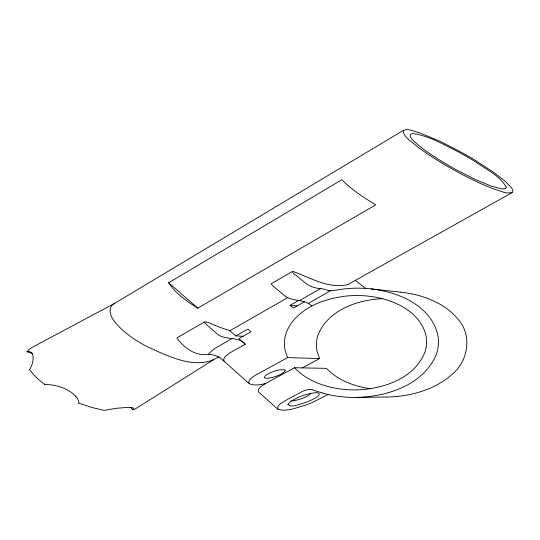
<?xml version="1.0" encoding="UTF-8"?>
<svg xmlns="http://www.w3.org/2000/svg" width="540" height="540" viewBox="0 0 540 540"><rect width="100%" height="100%" fill="white"/><g stroke="black" fill="none" stroke-linecap="round" stroke-linejoin="round"><path stroke-width="0.81" d="M310.844 393.302L310.682 393.572A10.213 5.9 0 0 1 309.231 394.882L306.808 396.374A36.518 21.08 0 0 1 298.006 399.776L295.157 400.457A11.34 6.548 0 0 1 292.43 400.808L291.593 400.788M418.568 132.448C413.924 131.706 407.7 127.616 403.184 130.741C403.663 137.572 411.737 141.318 416.144 145.739C427.91 154.717 440.559 162.472 453.445 169.722C466.661 177.025 480.188 183.863 494.343 189.182C500.087 190.539 506.952 194.893 512.737 192.058L512.919 190.418L511.65 187.967L504.738 180.887L493.061 171.916L474.937 160.137A430.218 248.387 0 0 0 462.226 152.759L440.14 141.358L418.406 132.334M512.143 192.571L347.969 284.513C329.447 289.163 311.202 278.269 294.287 271.877C290.223 270.27 294.071 274.313 295.495 275.015L304.074 281.975C308.732 285.923 314.611 288.421 320.76 288.536A12.582 7.263 0 0 1 324.068 289.211L325.856 289.764M230.06 330.669L225.484 329.252A134.365 77.578 0 0 1 211.228 323.791C207.644 321.82 201.056 320.227 207.495 325.418L215.44 332.397C223.425 341.327 237.29 335.32 245.295 344.21L232.666 351.277A52.556 30.341 0 0 0 228.71 353.754C226.577 355.482 222.156 358.243 224.188 361.382M403.799 130.127L114.203 303.608C106.441 308.158 111.274 318.391 115.992 323.365C124.524 333.241 135.641 340.47 147.015 346.653C168.203 356.015 196.439 371.122 218.7 356.9M168.689 282.757L341.888 179.699C351.689 189.871 363.737 197.525 375.725 204.842L197.755 308.158C186.901 301.293 175.696 293.794 168.689 282.757L197.755 308.158M308.225 303.527L330.352 290.75A6.494 3.746 0 0 0 332.303 290.648L332.566 290.608M204.755 321.847L177.032 337.777L177.269 338.911L179.644 341.368C186.739 349.751 196.891 356.198 208.332 354.375L211.288 351.209L214.92 348.435L232.241 338.432M292.343 271.526L271.188 283.763L273.091 286.051L282.771 294.091C290.675 302.501 303.696 298.134 311.897 305.971A73.379 42.363 0 0 1 320.983 301.88L331.783 298.526L343.454 296.359A62.215 35.917 0 0 1 376.481 297.365C397.481 301.388 420.95 313.349 426.046 335.947A93.818 54.162 0 0 1 424.589 353.005C414.113 378.142 384.683 388.355 359.383 389.765A61.857 35.714 0 0 1 341.287 389.104C324.115 386.897 306.605 380.606 294.529 367.74L267.813 382.232C264.708 384.561 256.858 387.234 258.674 392.094L277.864 409.178C286.841 412.182 296.629 407.518 305.343 405.169A99.306 57.335 0 0 0 312.154 402.53L328.151 394.497M287.8 297.547L229.871 330.777L235.764 335.914L243.088 336.272M299.531 300.53L320.76 288.536M311.897 305.971C300.76 311.87 290.486 320.861 286.18 333.018A93.913 54.223 0 0 0 284.621 347.476L285.262 350.966L287.618 357.615L319.613 358.553L317.277 352.127L316.636 348.752A89.66 51.766 0 0 1 318.101 334.766C328.415 309.798 357.251 299.93 382.266 298.674M235.764 335.914L247.847 329.103L251.006 331.817L238.889 338.634L245.295 344.21M304.506 301.738L293.267 308.057L289.994 305.336L298.674 300.443M212.713 360.248L213.232 359.944L137.032 407.842A18.92 10.921 0 0 1 132.921 409.779L130.491 407.43L127.528 407.389L115.978 408.328L104.429 410.38L91.8 407.477L78.719 403.096M287.618 357.615L258.154 373.727C239.213 383.913 252.74 387.302 265.761 383.393M302.339 367.889L319.613 358.553M114.737 303.305L31.975 347.47A19.737 11.394 0 0 0 27.027 351.783L32.258 353.349M27 351.776C35.559 349.758 33.419 362.819 30.895 367.085A57.956 33.46 0 0 1 29.639 369.475M332.741 290.588L344.162 288.92A71.901 41.513 0 0 1 371.061 288.9L400.99 292.194M321.982 392.884A72.617 41.924 0 0 0 356.191 397.44C386.559 396.745 422.024 385.601 435.672 356.015A108.648 62.728 0 0 0 438.17 336.92C432.567 306.322 398.959 291.904 371.061 288.907M44.57 384.433C55.816 384.541 67.865 387.997 75.83 396.299M356.191 397.413L386.89 397.035A73.494 42.431 0 0 0 421.328 391.473L427.707 389.219A83.255 48.067 0 0 0 437.549 384.601L442.935 381.382A91.111 52.603 0 0 0 450.893 375.354C468.342 362.158 472.952 334.753 457.292 318.364A91.186 52.643 0 0 0 449.32 310.581L446.202 308.225A83.801 48.384 0 0 0 437.555 302.92L431.838 300.173A73.879 42.653 0 0 0 401.004 292.16M294.529 367.74L326.423 368.354C337.79 380.281 354.011 386.316 370.022 388.706M330.338 290.75L329.758 290.709A6.98 4.03 0 0 1 329.373 290.662L328.988 290.608A8.417 4.86 0 0 1 328.307 290.473L326.437 289.953M130.559 407.437L133.097 407.889L133.637 408.814A5.906 3.409 0 0 1 132.901 409.772M289.994 305.336L297.047 305.93M312.086 389.765L321.975 392.897M355.367 280.368L365.735 288.441M219.773 357.453L249.21 383.663M277.864 409.178C276.392 404.298 284.256 401.848 287.388 399.479L303.325 390.987L307.328 389.684A8.208 4.739 0 0 1 312.086 389.772M208.359 354.26A19.319 11.151 0 0 1 219.692 357.494M44.705 384.372A110.963 64.064 0 0 1 29.498 369.508M75.742 396.326A25.805 14.897 0 0 1 78.833 403.096M506.223 187.117L505.474 188.602L501.944 188.939L491.137 186.084L475.592 179.618L457.353 170.39A375.692 216.904 0 0 1 444.724 163.181C434.126 156.688 423.468 150.032 414.335 141.534C412.31 140.002 407.167 133.994 412.445 133.542C428.558 135.486 442.949 144.302 457.306 151.315A372.924 215.305 0 0 1 475.369 161.723C486 169.351 499.568 175.412 506.223 187.117M287.942 404.413C291.776 408.416 299.734 403.65 304.439 402.921A59.562 34.385 0 0 0 308.86 401.22C310.763 400.262 324.365 394.7 317.257 392.641A6.426 3.713 0 0 0 316.278 392.614L309.98 393.498L303.021 395.516A59.285 34.229 0 0 0 297.547 397.67L290.412 401.585L287.942 404.413M285.147 370.595L284.04 372.168L280.746 374.281A33.453 19.312 0 0 1 272.477 377.413L267.597 378.304L264.85 378.027A1.451 0.837 0 0 1 264.431 377.676C264.526 374.996 268.279 374.065 270.229 372.836A35.309 20.385 0 0 1 274.381 371.21L280.382 369.711L284.472 369.752A1.499 0.864 0 0 1 285.073 370.204L285.147 370.595"/></g></svg>
